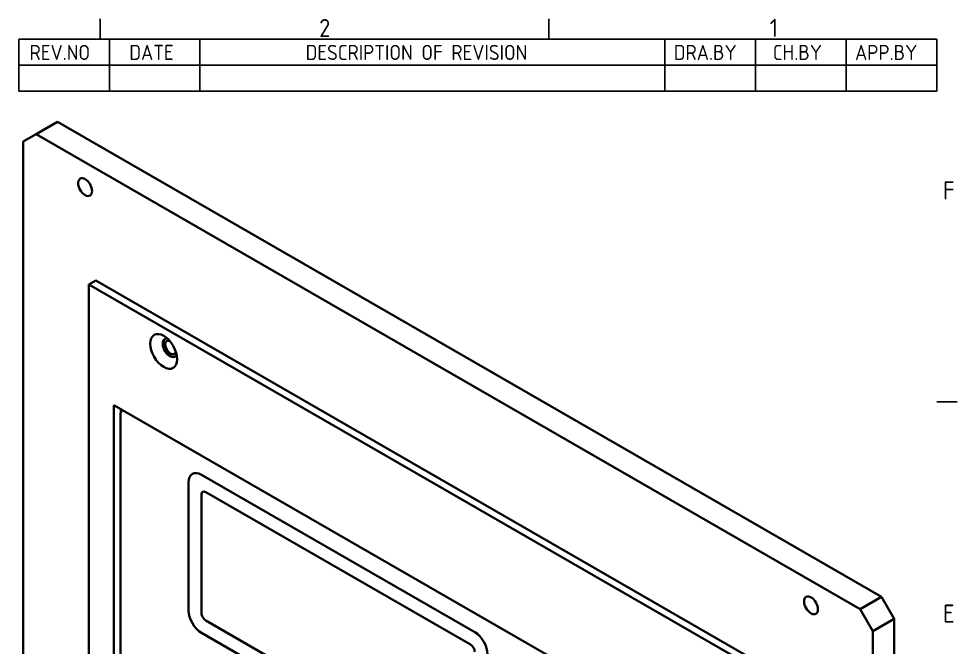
# Model space of a CAD drawing. Header units: millimetres. Extents: x 0 to 1193, y 0 to 420.
# Drawn here: x 432 to 587.4, y 309.4 to 413.4 of the extents above; entities that cross this region are included whole.
import ezdxf

# ---------------------------------------------------------------- set-up
doc = ezdxf.new("R2010")
doc.units = ezdxf.units.MM
doc.layers.get('0').update_dxf_attribs({"color": 3, "lineweight": 25})
for name, color, linetype, lineweight in [('가시적인 것(ISO)', 3, 'Continuous', 40), ('가시적인 좁은 것(ISO)', 3, 'Continuous', 35), ('경계(ISO)', 7, 'Continuous', 25), ('기호(ISO)', 5, 'Continuous', 25)]:
    doc.layers.add(name, color=color, linetype=linetype, lineweight=lineweight)
doc.styles.add('ISO ProportionalPSTEK', font='isocp.shx')
doc.styles.add('문자 텍스트_PSTEK_POSCO', font='isocp.shx')

# ---------------------------------------------------------------- blocks, each defined once
blk = doc.blocks.new('경계 Default Border')
at = {"layer": '경계(ISO)'}
for p, q in [((445.5, 410), (445.5, 413.4)), ((519.75, 410), (519.75, 413.4)), ((584, 350), (587.4, 350))]:
    blk.add_line(p, q, dxfattribs=at)
at = {"layer": '경계(ISO)', "color": 2, "char_height": 3, "attachment_point": 7, "style": '문자 텍스트_PSTEK_POSCO'}
for s, insert in [('2', (481.75, 410.37)), ('1', (556.36, 410.4)), ('F', (585.04, 383.5)), ('E', (585.04, 313.47))]:
    blk.add_mtext(s, dxfattribs=dict(at, insert=insert))
blk = doc.blocks.new('리비전 내역')
at = {"layer": '기호(ISO)'}
for p, q in [((432, 410), (584, 410)), ((432, 410), (432, 405.72)), ((447, 410), (447, 405.72)), ((462, 410), (462, 405.72)), ((539, 410), (539, 405.72)), ((554, 410), (554, 405.72)), ((569, 410), (569, 405.72)), ((584, 410), (584, 405.72)), ((432, 405.72), (584, 405.72)), ((432, 405.72), (432, 401.44)), ((447, 405.72), (447, 401.44)), ((462, 405.72), (462, 401.44)), ((539, 405.72), (539, 401.44)), ((554, 405.72), (554, 401.44)), ((569, 405.72), (569, 401.44)), ((584, 405.72), (584, 401.44)), ((432, 401.44), (584, 401.44))]:
    blk.add_line(p, q, dxfattribs=at)
at = {"layer": '기호(ISO)', "color": 2, "char_height": 2.5, "attachment_point": 7, "style": 'ISO ProportionalPSTEK'}
for s, insert in [('REV.NO', (433.79, 406.58)), ('DATE', (450.31, 406.58)), ('DESCRIPTION OF REVISION', (479.51, 406.58)), ('DRA.BY', (540.48, 406.58)), ('CH.BY', (556.86, 406.58)), ('APP.BY', (570.48, 406.58))]:
    blk.add_mtext(s, dxfattribs=dict(at, insert=insert))

msp = doc.modelspace()

# ---------------------------------------------------------------- linework, layer by layer
at = {"layer": '가시적인 것(ISO)'}
for p, q in [((434.855, 394.314), (438.391, 396.35)), ((438.391, 396.35), (574.862, 317.761)), ((432.734, 393.083), (434.855, 394.314)), ((571.327, 315.725), (434.855, 394.314)), ((432.734, 393.083), (432.734, 275.356)), ((444.755, 370.096), (443.623, 369.444)), ((444.755, 370.096), (561.427, 302.909)), ((443.623, 369.444), (443.623, 283.847)), ((560.296, 302.257), (443.623, 369.444)), ((447.76, 295.69), (447.76, 349.485)), ((447.76, 349.485), (556.159, 287.062)), ((448.891, 348.196), (448.891, 348.833)), ((448.82, 347.726), (448.82, 297.856)), ((460.758, 338.093), (460.751, 338.089)), ((507.503, 311.881), (462.248, 337.941)), ((462.255, 337.946), (507.51, 311.885)), ((460.127, 336.71), (460.127, 315.454)), ((462.248, 315.05), (462.248, 334.671)), ((462.255, 334.675), (462.255, 315.054)), ((462.955, 335.082), (506.796, 309.835)), ((574.862, 317.761), (571.327, 315.725)), ((576.983, 314.087), (574.862, 317.761)), ((571.327, 315.725), (573.448, 312.051)), ((573.448, 312.051), (576.983, 314.087)), ((576.983, 314.087), (576.983, 196.36)), ((506.796, 288.579), (462.955, 313.825)), ((462.963, 313.829), (506.803, 288.583)), ((462.248, 311.78), (507.503, 285.719)), ((573.448, 194.324), (573.448, 312.051))]:
    msp.add_line(p, q, dxfattribs=at)
for centre, major_axis in [((442.987, 385.544), (0.809, -1.405)), ((455.998, 358.353), (-1.572, 2.73)), ((563.195, 316.32), (0.809, -1.405))]:
    msp.add_ellipse(centre, major_axis=major_axis, ratio=0.5780931, dxfattribs=at)
for centre, major_axis, start_param, end_param in [((457.023, 358.944), (-0.848, 1.473), 5.8622021, 9.8457612), ((457.129, 359.005), (-0.848, 1.473), 0.0623118, 3.0792809), ((457.129, 359.005), (0.614, -1.065), 2.5029127, 6.9218652), ((450.235, 346.912), (-0.998, 1.733), 0.0089573, 0.7873319), ((462.248, 335.489), (-1.497, 2.6), 5.4997209, 7.0705172), ((462.255, 335.493), (-1.497, 2.6), 5.4997209, 6.2831853), ((462.955, 334.264), (-0.499, 0.867), 5.4997209, 7.0705172), ((462.963, 334.268), (-0.499, 0.867), 0.0070575, 0.7873319), ((462.248, 314.233), (-1.497, 2.6), 0.7873319, 2.3581282), ((462.955, 314.643), (0.499, -0.867), 3.9289245, 5.4997209), ((462.963, 314.647), (0.499, -0.867), 3.9289245, 5.4997209), ((507.503, 309.428), (1.497, -2.6), 0.7873319, 2.3581282), ((507.51, 309.432), (1.497, -2.6), 0.7873319, 2.3581282), ((506.796, 309.018), (-0.499, 0.867), 3.9289245, 5.4997209)]:
    msp.add_ellipse(centre, major_axis=major_axis, ratio=0.5780931, start_param=start_param, end_param=end_param, dxfattribs=at)
at = {"layer": '가시적인 좁은 것(ISO)'}
for p, q in [((462.248, 337.941), (462.255, 337.946)), ((462.248, 334.671), (462.255, 334.675)), ((462.255, 315.054), (462.248, 315.05)), ((462.955, 313.825), (462.963, 313.829)), ((507.51, 311.885), (507.503, 311.881))]:
    msp.add_line(p, q, dxfattribs=at)

# ---------------------------------------------------------------- block references
msp.add_blockref('경계 Default Border', (0, 0))
at = {"layer": '기호(ISO)'}
msp.add_blockref('리비전 내역', (0, 0), dxfattribs=at)

doc.saveas('drawing.dxf')
